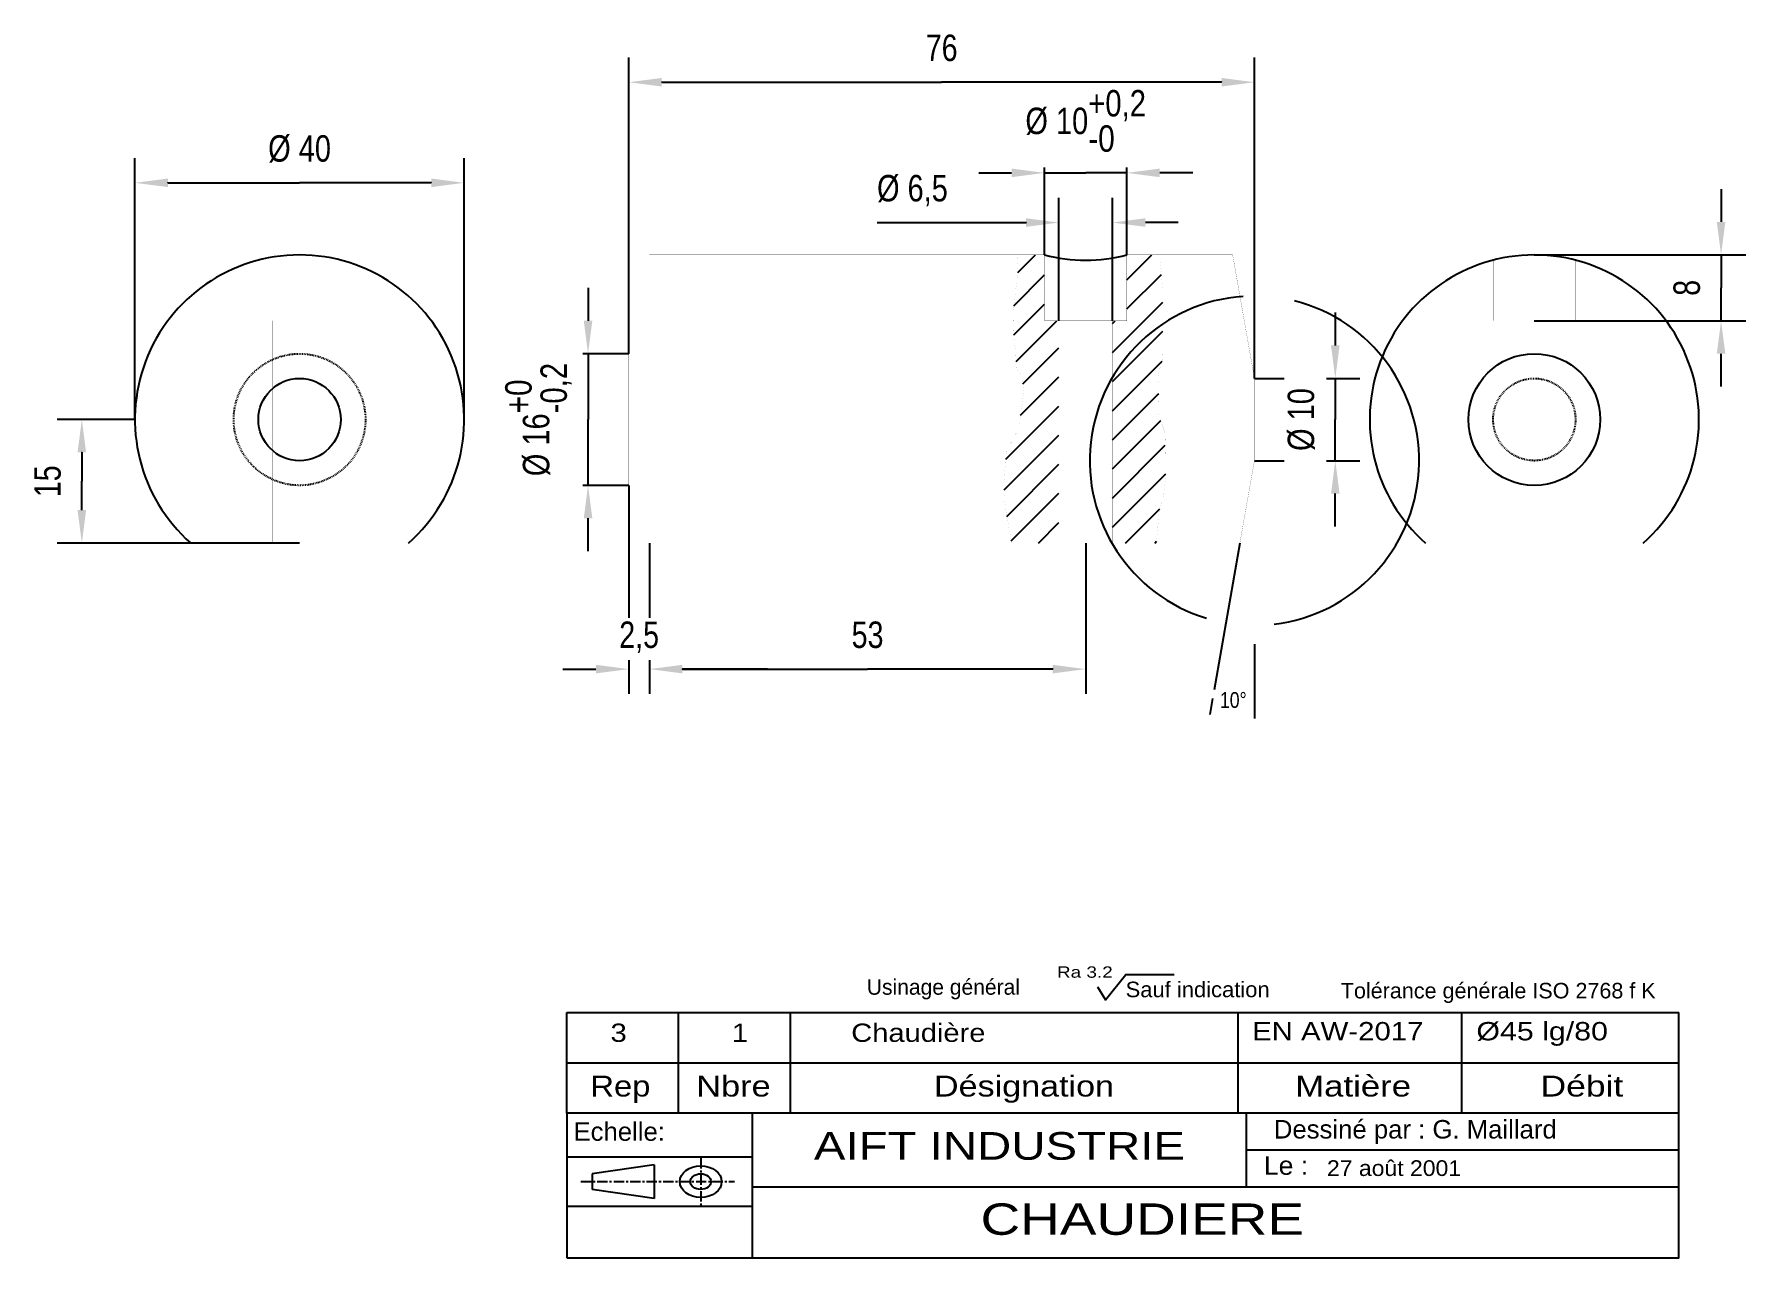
# Model space of a CAD drawing. Extents: x 88 to 296, y 98 to 247.
import ezdxf
from ezdxf.enums import TextEntityAlignment as Align

# ---------------------------------------------------------------- set-up
doc = ezdxf.new("R2010")
doc.units = 0
doc.linetypes.add('$AUXILIARY', pattern=[0.1, 0.05, -0.05])
doc.linetypes.add('CENTER', pattern=[2, 1.25, -0.25, 0.25, -0.25])
doc.layers.get('0').update_dxf_attribs({"linetype": 'CONTINUOUS'})
doc.dimstyles.get("Standard").update_dxf_attribs({"dimtxt": 2.5, "dimasz": 2.5, "dimexe": 1.25, "dimexo": 0.625, "dimtad": 1, "dimcen": 2.5, "dimazin": 3, "dimtfac": 1, "dimtmove": 0, "dimatfit": 3})

# ---------------------------------------------------------------- blocks, each defined once
blk = doc.blocks.new('*G4')
at = {"color": 7, "linetype": 'CONTINUOUS'}
blk.add_polyline3d([(152.453522, 98.175125, 7.405934), (287.546478, 98.175125, 7.405934), (287.546478, 115.723473, 7.405934), (152.453522, 115.723473, 7.405934)], close=True, dxfattribs=at)
for points in [[(174.969009, 115.723473, 7.405934), (174.969009, 98.175125, 7.405934)], [(235.01033, 115.723473, 7.405934), (235.01033, 106.74189, 7.405934)], [(174.969009, 110.388962, 7.405934), (152.453522, 110.388962, 7.405934)], [(287.546478, 111.232651, 7.405934), (235.01033, 111.232651, 7.405934)], [(287.546478, 106.74189, 7.405934), (174.969009, 106.74189, 7.405934)], [(174.910583, 104.401184, 7.405934), (152.453522, 104.401184, 7.405934)]]:
    blk.add_polyline3d(points, dxfattribs=at)
at = {"color": 82, "linetype": 'CENTER'}
for points in [[(168.733307, 110.267776, 7.405934), (168.733307, 104.522308, 7.405934)], [(154.163147, 107.42366, 7.405934), (172.832611, 107.42366, 7.405934)]]:
    blk.add_polyline3d(points, dxfattribs=at)
at = {"color": 82, "linetype": 'CONTINUOUS'}
for points in [[(163.073212, 109.457703, 7.405934), (155.529617, 108.373802, 7.405934)], [(155.529617, 108.373802, 7.405934), (155.529617, 106.473518, 7.405934)], [(163.073212, 109.457703, 7.405934), (163.073212, 105.38961, 7.405934)], [(163.073212, 105.38961, 7.405934), (155.529617, 106.473518, 7.405934)]]:
    blk.add_polyline3d(points, dxfattribs=at)
at = {"color": 82, "linetype": 'CONTINUOUS', "extrusion": (0, 0.654112, 0.756398)}
blk.add_circle((-168.733307, -76.410745, 75.868891), 2.542297, dxfattribs=at)
at = {"color": 82, "linetype": 'CONTINUOUS', "extrusion": (0, 0.654107, 0.756402)}
blk.add_circle((-168.733307, -76.411162, 75.868472), 1.256134, dxfattribs=at)
at = {"color": 82}
for s, height, p, p2 in [('Echelle:', 2.245394, (153.276138, 112.383253, 7.405934), (164.383759, 112.383253, 7.405934)), ('Dessiné par : G. Maillard', 2.24544, (238.356537, 112.662619, 7.405934), (272.718964, 112.662619, 7.405934)), ('Le :', 2.245394, (237.156769, 108.255362, 7.405934), (242.52298, 108.255362, 7.405934))]:
    blk.add_text(s, height=height, dxfattribs=at).set_placement(p, p2, align=Align.FIT)
at = {"color": 150}
blk.add_text('AIFT INDUSTRIE', height=3.36133, dxfattribs=at).set_placement((182.477646, 110.080946, 7.405934), (227.565277, 110.080946, 7.405934), align=Align.FIT)
blk = doc.blocks.new('*G5')
at = {"color": 7, "linetype": 'CONTINUOUS'}
blk.add_polyline3d([(216.949081, 131.102661, 7.103367), (217.88916, 129.509384, 7.103367), (220.356857, 132.587616, 7.103367), (226.23233, 132.587616, 7.103367)], dxfattribs=at)
at = {"color": 7}
for s, height, p, p2 in [('Ra 3.2', 1.376312, (212.007858, 132.193878, 7.033605), (218.786102, 132.193878, 7.033605)), ('Usinage général', 1.885586, (188.910614, 130.127277, 7.033605), (207.516418, 130.127277, 7.033605)), ('Sauf indication', 1.885586, (220.349579, 129.828068, 7.033605), (237.844421, 129.828068, 7.033605)), ('Tolérance générale ISO 2768 f K', 1.885551, (246.488358, 129.684731, 7.033605), (284.74411, 129.684731, 7.033605))]:
    blk.add_text(s, height=height, dxfattribs=at).set_placement(p, p2, align=Align.FIT)
blk = doc.blocks.new('*H6')
at = {"color": 7, "linetype": 'CONTINUOUS'}
for p, q in [((220.5, 216.964476), (223.535524, 220)), ((220.5, 213.428942), (224.701065, 217.630007)), ((218.75, 208.143408), (224.866653, 214.260061)), ((218.75, 211.678942), (219.071058, 212)), ((218.75, 204.607874), (224.866653, 210.724527)), ((218.75, 201.07234), (224.782502, 207.104842)), ((218.75, 197.536806), (224.39157, 203.178376)), ((218.75, 194.001272), (224.631643, 199.882915)), ((218.75, 190.465738), (225.171198, 196.886936)), ((218.75, 186.930204), (225.222031, 193.402235)), ((220.35533, 185), (224.51153, 189.1562)), ((223.890864, 185), (224.116694, 185.22583))]:
    blk.add_line(p, q, dxfattribs=at)
blk = doc.blocks.new('*H7')
at = {"color": 7, "linetype": 'CONTINUOUS'}
for p, q in [((207.254059, 217.86067), (209.393389, 220)), ((206.752911, 213.823988), (210.5, 217.571077)), ((206.75652, 210.292063), (210.5, 214.035543)), ((207.053544, 207.053553), (211.999991, 212)), ((207.868274, 204.332749), (212.25, 208.714475)), ((207.595555, 200.524496), (212.25, 205.178941)), ((205.787401, 195.180808), (212.25, 201.643407)), ((205.587997, 191.44587), (212.25, 198.107873)), ((205.915046, 188.237385), (212.25, 194.572339)), ((206.461681, 185.248486), (212.25, 191.036805)), ((209.748729, 185), (212.25, 187.501271))]:
    blk.add_line(p, q, dxfattribs=at)
blk = doc.blocks.new('*D8')
at = {"color": 1, "linetype": 'CONTINUOUS'}
for p, q in [((100, 200), (100, 231.756302)), ((140, 200), (140, 231.756302))]:
    blk.add_line(p, q, dxfattribs=at)
for points in [[(104, 228.756302), (104, 228.756302), (104, 228.756302), (120, 228.756302)], [(136, 228.756302), (136, 228.756302), (136, 228.756302), (120, 228.756302)]]:
    blk.add_lwpolyline(points, dxfattribs=at)
for points in [[(100, 228.756302), (104, 228.236302), (100, 228.756302), (104, 229.276302)], [(140, 228.756302), (136, 229.276302), (140, 228.756302), (136, 228.236302)]]:
    blk.add_solid(points, dxfattribs=at)
at = {"color": 7}
blk.add_text('%%c 40', height=3.21225, dxfattribs=at).set_placement((116.183847, 231.327052), (123.816153, 231.327052), align=Align.FIT)
blk = doc.blocks.new('*D9')
at = {"color": 1, "linetype": 'CONTINUOUS'}
for p, q in [((100, 200), (90.548927, 200)), ((120, 185), (90.548927, 185))]:
    blk.add_line(p, q, dxfattribs=at)
for points in [[(93.548927, 196), (93.548927, 196), (93.548927, 196), (93.548927, 192.5)], [(93.548927, 189), (93.548927, 189), (93.548927, 189), (93.548927, 192.5)]]:
    blk.add_lwpolyline(points, dxfattribs=at)
for points in [[(93.548927, 200), (93.028927, 196), (93.548927, 200), (94.068927, 196)], [(93.548927, 185), (94.068927, 189), (93.548927, 185), (93.028927, 189)]]:
    blk.add_solid(points, dxfattribs=at)
at = {"color": 7}
blk.add_text('15', height=3.21225, rotation=90, dxfattribs=at).set_placement((90.978177, 190.564084), (90.978177, 194.435916), align=Align.FIT)
blk = doc.blocks.new('*D10')
at = {"color": 1, "linetype": 'CONTINUOUS'}
for p, q in [((160, 208), (160, 243.976105)), ((236, 205), (236, 243.976105))]:
    blk.add_line(p, q, dxfattribs=at)
for points in [[(164, 240.976105), (164, 240.976105), (164, 240.976105), (198, 240.976105)], [(232, 240.976105), (232, 240.976105), (232, 240.976105), (198, 240.976105)]]:
    blk.add_lwpolyline(points, dxfattribs=at)
for points in [[(160, 240.976105), (164, 240.456105), (160, 240.976105), (164, 241.496105)], [(236, 240.976105), (232, 241.496105), (236, 240.976105), (232, 240.456105)]]:
    blk.add_solid(points, dxfattribs=at)
at = {"color": 7}
blk.add_text('76', height=3.21225, dxfattribs=at).set_placement((196.064084, 243.546855), (199.935916, 243.546855), align=Align.FIT)
blk = doc.blocks.new('*D11')
at = {"color": 1, "linetype": 'CONTINUOUS'}
for p, q in [((160, 192), (160, 175.89439)), ((162.5, 185), (162.5, 175.89439)), ((160, 170.75479), (160, 166.68309)), ((162.5, 170.75479), (162.5, 166.68309)), ((152, 169.68309), (156, 169.68309)), ((156, 169.68309), (156, 169.68309))]:
    blk.add_line(p, q, dxfattribs=at)
blk.add_lwpolyline([(176.83979, 169.68309), (170.5, 169.68309), (166.5, 169.68309), (166.5, 169.68309)], dxfattribs=at)
for points in [[(160, 169.68309), (156, 170.20309), (160, 169.68309), (156, 169.16309)], [(162.5, 169.68309), (166.5, 169.16309), (162.5, 169.68309), (166.5, 170.20309)]]:
    blk.add_solid(points, dxfattribs=at)
at = {"color": 7}
blk.add_text('2,5', height=3.21225, dxfattribs=at).set_placement((158.830105, 172.25384), (163.669895, 172.25384), align=Align.FIT)
blk = doc.blocks.new('*D12')
at = {"color": 1, "linetype": 'CONTINUOUS'}
for p, q in [((212.25, 212), (212.25, 226.928711)), ((218.75, 212), (218.75, 226.928711)), ((226.75, 223.928711), (222.75, 223.928711)), ((222.75, 223.928711), (222.75, 223.928711))]:
    blk.add_line(p, q, dxfattribs=at)
blk.add_lwpolyline([(190.149736, 223.928711), (204.25, 223.928711), (208.25, 223.928711), (208.25, 223.928711)], dxfattribs=at)
for points in [[(212.25, 223.928711), (208.25, 224.448711), (212.25, 223.928711), (208.25, 223.408711)], [(218.75, 223.928711), (222.75, 223.408711), (218.75, 223.928711), (222.75, 224.448711)]]:
    blk.add_solid(points, dxfattribs=at)
at = {"color": 7}
blk.add_text('%%c 6,5', height=3.21225, dxfattribs=at).set_placement((190.149736, 226.499461), (198.75, 226.499461), align=Align.FIT)
blk = doc.blocks.new('*D13')
at = {"color": 1, "linetype": 'CONTINUOUS'}
for p, q in [((202.5, 229.963196), (206.5, 229.963196)), ((210.5, 220), (210.5, 230.606596)), ((210.5, 229.963196), (215.5, 229.963196)), ((220.5, 229.963196), (215.5, 229.963196)), ((220.5, 220), (220.5, 230.606596)), ((228.5, 229.963196), (224.5, 229.963196))]:
    blk.add_line(p, q, dxfattribs=at)
for points in [[(210.5, 229.963196), (206.5, 230.483196), (210.5, 229.963196), (206.5, 229.443196)], [(220.5, 229.963196), (224.5, 229.443196), (220.5, 229.963196), (224.5, 230.483196)]]:
    blk.add_solid(points, dxfattribs=at)
at = {"color": 7}
for s, p, p2 in [('+0,2', (215.806235, 236.816946), (222.826071, 236.816946)), ('%%c 10', (208.173929, 234.675446), (215.806235, 234.675446)), ('-0', (215.806235, 232.533946), (219.031334, 232.533946))]:
    blk.add_text(s, height=3.21225, dxfattribs=at).set_placement(p, p2, align=Align.FIT)
blk = doc.blocks.new('*D14')
at = {"color": 1, "linetype": 'CONTINUOUS'}
for p, q in [((292.686737, 228), (292.686737, 224)), ((270, 220), (295.686737, 220)), ((292.686737, 220), (292.686737, 216)), ((292.686737, 212), (292.686737, 216)), ((270, 212), (295.686737, 212)), ((292.686737, 204), (292.686737, 208))]:
    blk.add_line(p, q, dxfattribs=at)
for points in [[(292.686737, 220), (293.206737, 224), (292.686737, 220), (292.166737, 224)], [(292.686737, 212), (292.166737, 208), (292.686737, 212), (293.206737, 208)]]:
    blk.add_solid(points, dxfattribs=at)
at = {"color": 7}
blk.add_text('8', height=3.21225, rotation=90, dxfattribs=at).set_placement((290.115987, 215.032042), (290.115987, 216.967958), align=Align.FIT)
blk = doc.blocks.new('*D15')
at = {"color": 1, "linetype": 'CONTINUOUS'}
for p, q in [((234.236725, 185), (231.089899, 167.153516)), ((236, 172.695313), (236, 163.699376)), ((230.903445, 166.096088), (230.564688, 164.174906)), ((236, 165.499376), (236, 165.499376))]:
    blk.add_line(p, q, dxfattribs=at)
for radius, start, end in [(20.00467, 93.905834, 253.12198), (20.004669, -83.121989, 75.970084)]:
    blk.add_arc((236, 195), radius, start, end, dxfattribs=at)
at = {"color": 7}
blk.add_text('10%%d', height=1.92735, dxfattribs=at).set_placement((231.803445, 164.969186), (235.054242, 164.969186), align=Align.FIT)
blk = doc.blocks.new('*D16')
at = {"color": 1, "linetype": 'CONTINUOUS'}
for p, q in [((155.046478, 216), (155.046478, 212)), ((160, 208), (154.403078, 208)), ((155.046478, 208), (155.046478, 200)), ((155.046478, 192), (155.046478, 200)), ((160, 192), (154.403078, 192)), ((155.046478, 184), (155.046478, 188))]:
    blk.add_line(p, q, dxfattribs=at)
for points in [[(155.046478, 208), (155.566478, 212), (155.046478, 208), (154.526478, 212)], [(155.046478, 192), (154.526478, 188), (155.046478, 192), (155.566478, 188)]]:
    blk.add_solid(points, dxfattribs=at)
at = {"color": 7}
for s, p, p2 in [('-0,2', (152.475728, 200.751667), (152.475728, 206.880639)), ('+0', (148.192728, 200.751667), (148.192728, 204.867629)), ('%%c 16', (150.334228, 193.119361), (150.334228, 200.751667))]:
    blk.add_text(s, height=3.21225, rotation=90, dxfattribs=at).set_placement(p, p2, align=Align.FIT)
blk = doc.blocks.new('*D17')
at = {"color": 1, "linetype": 'CONTINUOUS'}
for p, q in [((245.820984, 213), (245.820984, 209)), ((236, 205), (239.609684, 205)), ((244.749284, 205), (248.820984, 205)), ((245.820984, 205), (245.820984, 200)), ((245.820984, 195), (245.820984, 200)), ((236, 195), (239.609684, 195)), ((244.749284, 195), (248.820984, 195)), ((245.820984, 187), (245.820984, 191))]:
    blk.add_line(p, q, dxfattribs=at)
for points in [[(245.820984, 205), (246.340984, 209), (245.820984, 205), (245.300984, 209)], [(245.820984, 195), (245.300984, 191), (245.820984, 195), (246.340984, 191)]]:
    blk.add_solid(points, dxfattribs=at)
at = {"color": 7}
blk.add_text('%%c 10', height=3.21225, rotation=90, dxfattribs=at).set_placement((243.250234, 196.183847), (243.250234, 203.816153), align=Align.FIT)

msp = doc.modelspace()

# ---------------------------------------------------------------- linework, layer by layer
at = {"color": 1, "linetype": 'CONTINUOUS'}
msp.add_line((215.5, 185), (215.5, 166.68309), dxfattribs=at)
at = {"color": 7, "linetype": 'CENTER', "const_width": 0.007874}
for points in [[(120, 222.986954), (120, 181.799881)], [(270, 222.343399), (270, 182.228912)], [(215.5, 220), (215.5, 185)], [(97.103981, 200), (142.366852, 200)], [(157.341995, 200), (239.113556, 200)], [(247.694199, 200), (292.957062, 200)]]:
    msp.add_lwpolyline(points, dxfattribs=at)
at = {"color": 7, "linetype": '$AUXILIARY', "const_width": 0.007874}
for points in [[(115, 219.364914), (115, 212)], [(125, 219.364914), (125, 212)], [(265, 219.364914), (265, 212)], [(275, 219.364914), (275, 212)], [(115, 212), (125, 212)], [(116.75, 212), (116.75, 185)], [(123.25, 212), (123.25, 185)], [(265, 212), (275, 212)], [(266.75, 212), (266.75, 185)], [(273.25, 212), (273.25, 185)]]:
    msp.add_lwpolyline(points, dxfattribs=at)
at = {"color": 7, "linetype": 'CONTINUOUS'}
for points, const_width in [([(162.5, 220), (210.5, 220)], 0.019685), ([(162.5, 220), (162.5, 185)], 0.019685), ([(210.5, 220), (210.5, 212)], 0.019685), ([(220.5, 220), (233.355103, 220)], 0.019685), ([(220.5, 220), (220.5, 212)], 0.019685), ([(236, 205), (233.355103, 220)], 0.019685), ([(233.355103, 220), (233.355103, 185)], 0.019685), ([(210.5, 212), (220.5, 212)], 0.019685), ([(212.25, 212), (212.25, 185)], 0.019685), ([(218.75, 212), (218.75, 185)], 0.019685), ([(160, 208), (160, 192)], 0.019685), ([(162.5, 208), (160, 208)], 0.019685), ([(236, 205), (236, 195)], 0.019685), ([(236, 195), (234.236725, 185)], 0.019685), ([(236, 195), (236, 172.695313)], 0.003937), ([(162.5, 192), (160, 192)], 0.019685), ([(106.77124, 185), (133.22876, 185)], 0.019685), ([(162.5, 185), (234.236725, 185)], 0.019685), ([(256.77124, 185), (283.22876, 185)], 0.019685)]:
    msp.add_lwpolyline(points, dxfattribs=dict(at, const_width=const_width))
at = {"color": 7, "linetype": 'CONTINUOUS', "const_width": 0.003937}
for points in [[(207.150681, 220), (210.5, 220), (210.5, 212), (212.25, 212), (212.25, 185), (206.507126, 185), (205.854523, 188.568314), (205.587997, 190.789352), (205.587997, 192.655029), (205.854523, 196.031021), (207.098312, 198.429749), (207.453674, 199.49585), (207.809036, 202.07225), (207.986725, 203.582565), (207.7202, 205.270554), (207.098312, 206.247818), (207.00946, 207.84697), (206.742935, 210.423386), (206.654099, 213.066422), (206.920624, 215.109787), (207.275986, 218.041565)], [(224.526474, 220), (220.5, 220), (220.5, 212), (218.75, 212), (218.75, 185), (224.097443, 185), (224.422455, 188.812622), (225.044342, 191.211349), (225.222031, 193.165878), (225.222031, 194.853867), (225.133179, 198.407532), (224.777817, 199.473633), (224.333603, 200.717422), (224.333603, 201.961212), (224.422455, 203.826889), (224.333603, 205.603714), (224.777817, 207.025192), (224.866653, 208.535492), (224.866653, 212.089172), (224.866653, 215.642838), (224.68898, 217.77504), (224.511292, 219.463028)]]:
    msp.add_lwpolyline(points, close=True, dxfattribs=at)
at = {"color": 1, "linetype": 'CONTINUOUS'}
for points in [[(166.5, 169.68309), (166.5, 169.68309), (166.5, 169.68309), (189, 169.68309)], [(211.5, 169.68309), (211.5, 169.68309), (211.5, 169.68309), (189, 169.68309)]]:
    msp.add_lwpolyline(points, dxfattribs=at)
at = {"color": 7, "linetype": 'CONTINUOUS'}
for points in [[(152.453522, 115.723473, 4.958926), (152.453522, 127.966949, 0)], [(152.453522, 127.966949, 4.958926), (287.546478, 127.966949, 4.958926)], [(166.047592, 115.723473, 4.958926), (166.047592, 127.966949, 0)], [(179.641693, 115.723473, 4.958926), (179.641693, 127.966949, 0)], [(234.018021, 115.723473, 4.958926), (234.018021, 127.966949, 0)], [(261.206268, 115.723473, 4.958926), (261.206268, 127.966949, 0)], [(287.546478, 115.723473, 4.958926), (287.546478, 127.966949, 0)], [(152.453522, 121.845184, 4.958926), (287.546478, 121.845184, 4.958926)]]:
    msp.add_polyline3d(points, dxfattribs=at)
at = {"color": 7, "linetype": '$AUXILIARY'}
for centre, radius in [((120, 200), 8), ((270, 200), 5)]:
    msp.add_circle(centre, radius, dxfattribs=at)
at = {"color": 7, "linetype": 'CONTINUOUS'}
for centre, radius in [((270, 200), 8), ((120, 200), 5)]:
    msp.add_circle(centre, radius, dxfattribs=at)
for centre, radius, start, end in [((120, 200), 20.000002, -48.590371, 228.590371), ((215.5, 239.364914), 19.999997, -104.477514, -75.522486), ((270, 200), 20.000002, -48.590371, 228.590371)]:
    msp.add_arc(centre, radius, start, end, dxfattribs=at)
at = {"color": 1, "linetype": 'CONTINUOUS'}
for points in [[(162.5, 169.68309), (166.5, 169.163086), (162.5, 169.68309), (166.5, 170.203094)], [(215.5, 169.68309), (211.5, 170.203094), (215.5, 169.68309), (211.5, 169.163086)]]:
    msp.add_solid(points, dxfattribs=at)

# ---------------------------------------------------------------- block references
at = {"color": 7, "linetype": 'CONTINUOUS'}
for name in ['*H7', '*H6', '*G5', '*G4']:
    msp.add_blockref(name, (0, 0), dxfattribs=at)

# ---------------------------------------------------------------- texts
at = {"color": 7}
for s, height, p, p2 in [('53', 3.212254, (187.064087, 172.253841), (190.935913, 172.253841)), ('EN AW-2017', 2.224445, (235.716568, 124.586689, 4.958926), (256.525299, 124.586689, 4.958926)), ('Ø45 lg/80', 2.224445, (262.960693, 124.586689, 4.958926), (278.940521, 124.586689, 4.958926)), ('3', 2.224445, (157.767746, 124.398708), (159.752365, 124.398708)), ('1', 2.224445, (172.506271, 124.398708, 4.958926), (174.490891, 124.398708, 4.958926)), ('Chaudière', 2.224445, (187.018082, 124.398708, 4.958926), (203.321121, 124.398708, 4.958926)), ('Rep', 2.542173, (155.328903, 117.760477, 4.958926), (162.620087, 117.760477, 4.958926)), ('Nbre', 2.542173, (168.187668, 117.760477, 4.958926), (177.230148, 117.760477, 4.958926)), ('Désignation', 2.542173, (197.0681, 117.760477, 4.958926), (218.941696, 117.760477, 4.958926)), ('Matière', 2.542173, (240.953842, 117.760477, 4.958926), (255.024445, 117.760477, 4.958926)), ('Débit', 2.542173, (270.753845, 117.760477, 4.958926), (280.809967, 117.760477, 4.958926)), ('27 août 2001', 1.906717, (244.808182, 108.11038, 7.033605), (261.103882, 108.11038, 7.033605)), ('CHAUDIERE', 3.813303, (202.724854, 100.963041, 4.958926), (242.01828, 100.963041, 4.958926))]:
    msp.add_text(s, height=height, dxfattribs=at).set_placement(p, p2, align=Align.FIT)

# ---------------------------------------------------------------- dimensions: what is measured, and where the dimension line sits
for base, p1, p2, angle, picture, middle in [((236, 240.976105), (160, 208), (236, 205), 180, '*D10', (198, 244.617605)), ((220.5, 229.963196), (210.5, 220), (220.5, 220), 180, '*D13', (215.5, 235.746196)), ((140, 228.756302), (100, 200), (140, 200), 180, '*D8', (120, 232.397802)), ((212.25, 223.928711), (218.75, 212), (212.25, 212), 180, '*D12', (194.449868, 227.570211)), ((292.686737, 212), (270, 220), (270, 212), 90, '*D14', (289.045237, 216)), ((155.046478, 208), (160, 192), (160, 208), 270, '*D16', (149.263478, 200)), ((245.820984, 205), (236, 195), (236, 205), 90, '*D17', (242.179484, 200)), ((93.548927, 200), (120, 185), (100, 200), 270, '*D9', (89.907427, 192.5))]:
    dim = msp.add_linear_dim(base=base, p1=p1, p2=p2, angle=angle, dimstyle='Standard')
    dim.commit()
    dim.dimension.update_dxf_attribs({"geometry": picture, "text_midpoint": middle})
dim = msp.add_angular_dim_3p(base=(231.993057, 165.772766), center=(236, 195), p1=(236, 172.695313), p2=(234.236725, 185), dimstyle='Standard')
dim.commit()
dim.dimension.update_dxf_attribs({"geometry": '*D15', "text_midpoint": (233.428844, 165.611636)})
dim = msp.add_linear_dim(base=(162.5, 169.68309), p1=(160, 192), p2=(162.5, 185), dimstyle='Standard')
dim.commit()
dim.dimension.update_dxf_attribs({"geometry": '*D11', "text_midpoint": (161.25, 173.32459)})

doc.saveas('drawing.dxf')
